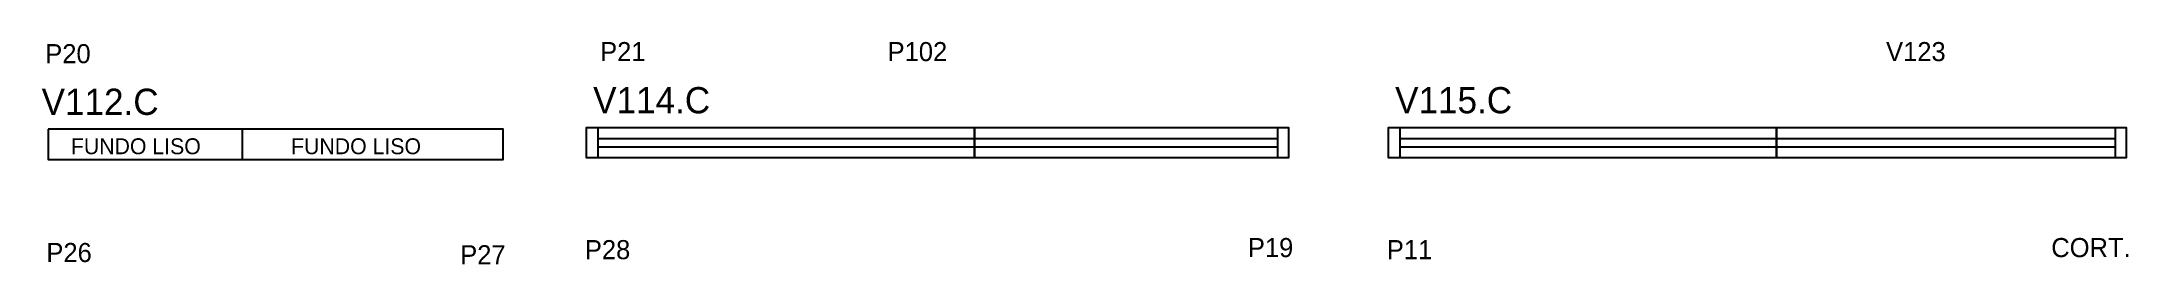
# Model space of a CAD drawing. Header units: metres. Extents: x 1671 to 2983, y 17004 to 17144.
import ezdxf

# ---------------------------------------------------------------- set-up
doc = ezdxf.new("R2010")
doc.units = ezdxf.units.M
for name, color, linetype in [('5', 7, 'Continuous'), ('NOMENCLATURA', 7, 'Continuous'), ('Painéis', 7, 'Continuous'), ('SARR_2.2x7', 7, 'Continuous')]:
    doc.layers.add(name, color=color, linetype=linetype)

msp = doc.modelspace()

# ---------------------------------------------------------------- linework, layer by layer
at = {"layer": 'Painéis', "color": 7, "lineweight": 25}
msp.add_line((1797, 17089.3), (1797, 17070.3), dxfattribs=at)
msp.add_lwpolyline([(1675, 17089.3), (1675, 17070.3), (1961, 17070.3), (1961, 17089.3), (1675, 17089.3)], dxfattribs=at)
for points in [[(2257.6, 17071.3), (2013.6, 17071.3), (2013.6, 17090.3), (2257.6, 17090.3)], [(2257.6, 17090.3), (2455.1, 17090.3), (2455.1, 17071.3), (2257.6, 17071.3)], [(2762, 17071.3), (2518, 17071.3), (2518, 17090.3), (2762, 17090.3)], [(2762, 17090.3), (2982, 17090.3), (2982, 17071.3), (2762, 17071.3)]]:
    msp.add_lwpolyline(points, close=True, dxfattribs=at)
at = {"layer": 'SARR_2.2x7', "color": 7, "lineweight": 25}
for p, q in [((2020.6, 17090.3), (2020.6, 17071.3)), ((2448.1, 17090.3), (2448.1, 17071.3)), ((2525, 17090.3), (2525, 17071.3)), ((2975, 17090.3), (2975, 17071.3)), ((2257.6, 17083.3), (2020.6, 17083.3)), ((2020.6, 17078.3), (2257.6, 17078.3)), ((2448.1, 17083.3), (2257.6, 17083.3)), ((2257.6, 17078.3), (2448.1, 17078.3)), ((2762, 17083.3), (2525, 17083.3)), ((2525, 17078.3), (2762, 17078.3)), ((2975, 17083.3), (2762, 17083.3)), ((2762, 17078.3), (2975, 17078.3))]:
    msp.add_line(p, q, dxfattribs=at)

# ---------------------------------------------------------------- texts
at = {"layer": '5', "color": 7, "lineweight": 25}
for s, p in [('P20', (1673.1, 17130.8)), ('P21', (2022.1, 17132.1)), ('P102', (2202.9, 17132.1)), ('V123', (2830.9, 17132.1)), ('P26', (1673.8, 17005.8)), ('P27', (1934.1, 17004.4)), ('P28', (2012.5, 17007.6)), ('P19', (2429.5, 17008.9)), ('P11', (2516.9, 17007.6)), ('CORT.', (2934.8, 17008.9))]:
    msp.add_text(s, height=12, dxfattribs=at).set_placement(p)
at = {"layer": 'NOMENCLATURA', "color": 7, "lineweight": 25}
for s, height, p in [('V112.C', 16.5, (1670.8, 17098.3)), ('V114.C', 16.5, (2017.7, 17099.3)), ('V115.C', 16.5, (2522.1, 17099.3)), ('FUNDO LISO', 10, (1689.2, 17073.6)), ('FUNDO LISO', 10, (1827.7, 17073.6))]:
    msp.add_text(s, height=height, dxfattribs=at).set_placement(p)

doc.saveas('drawing.dxf')
